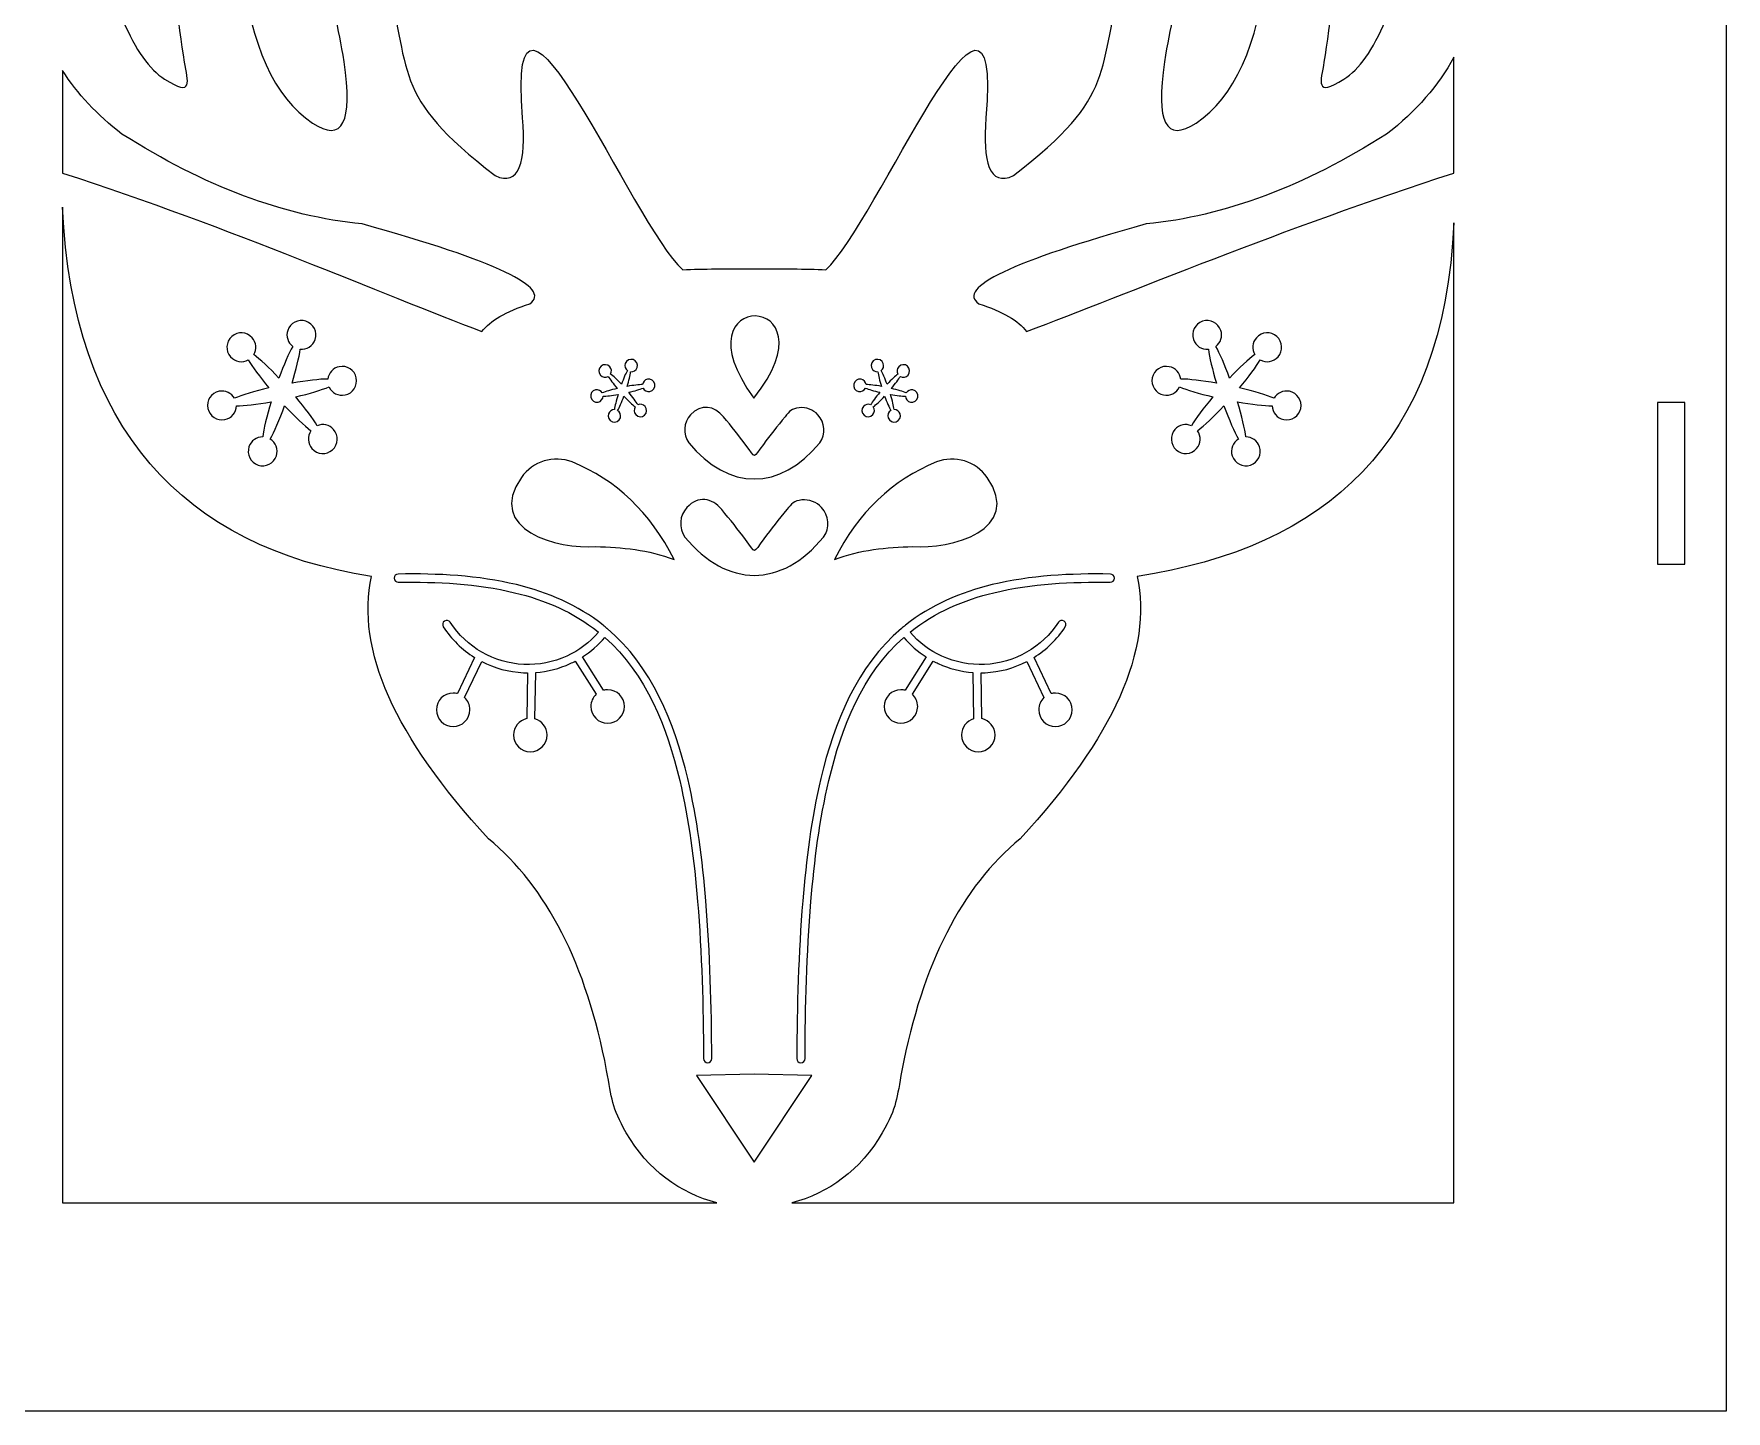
# Model space of a CAD drawing. Header units: centimetres. Extents: x -56 to 56, y -46 to 46.
# Drawn here: x 31.4 to 56.03, y -1.15 to 18.89 of the extents above; entities that cross this region are included whole.
import ezdxf

# ---------------------------------------------------------------- set-up
doc = ezdxf.new("R2010")
doc.units = ezdxf.units.CM
doc.header["$MEASUREMENT"] = 0
doc.layers.add('Camada 1', color=7, linetype='Continuous')

msp = doc.modelspace()

# ---------------------------------------------------------------- linework, layer by layer
at = {"layer": 'Camada 1', "color": 250, "lineweight": 20}
for points, knots in [([(28.02574, -1.15384), (40.15826, -1.15384), (43.06602, -1.15388), (56.02575, -1.15388), (56.02575, -1.15388), (56.02575, -1.15388), (56.02575, 32.84612), (56.02575, 32.84612), (56.02575, 32.84612), (43.05091, 32.84612), (40.18961, 32.84612), (28.02574, 32.84612), (28.02574, 32.84612), (26.98292, 32.84612), (25.91856, 32.84612), (24.87574, 32.84612), (24.87574, 32.84612), (24.87574, 32.84612), (23.37574, 32.84612), (23.37574, 32.84612), (23.37574, 32.84612), (23.37574, 32.84612), (23.37574, 32.54614), (23.37574, 32.54614), (23.37574, 32.54614), (23.37574, 32.54614), (18.97574, 32.54614), (18.97574, 32.54614), (18.97574, 32.54614), (18.97574, 32.54614), (18.97574, 32.84612), (18.97574, 32.84612), (18.97574, 32.84612), (18.97574, 32.84612), (17.47574, 32.84612), (17.47574, 32.84612), (17.47574, 32.84612), (17.47574, 32.84612), (17.47574, -1.15384), (17.47574, -1.15384), (17.47574, -1.15384), (17.47574, -1.15384), (18.97574, -1.15384), (18.97574, -1.15384), (18.97574, -1.15384), (18.97574, -1.15384), (18.97574, -0.85386), (18.97574, -0.85386), (18.97574, -0.85386), (18.97574, -0.85386), (23.37574, -0.85386), (23.37574, -0.85386), (23.37574, -0.85386), (23.37574, -0.85386), (23.37574, -1.15384), (23.37574, -1.15384), (23.37574, -1.15384), (23.37574, -1.15384), (24.87574, -1.15384), (24.87574, -1.15384), (24.87574, -1.15384), (25.91856, -1.15384), (26.98292, -1.15384), (28.02574, -1.15384)], [0, 0, 0, 0, 0.05882353, 0.05882353, 0.05882353, 0.05882353, 0.11764706, 0.11764706, 0.11764706, 0.11764706, 0.17647059, 0.17647059, 0.17647059, 0.17647059, 0.23529412, 0.23529412, 0.23529412, 0.23529412, 0.29411765, 0.29411765, 0.29411765, 0.29411765, 0.35294118, 0.35294118, 0.35294118, 0.35294118, 0.41176471, 0.41176471, 0.41176471, 0.41176471, 0.47058824, 0.47058824, 0.47058824, 0.47058824, 0.52941176, 0.52941176, 0.52941176, 0.52941176, 0.58823529, 0.58823529, 0.58823529, 0.58823529, 0.64705882, 0.64705882, 0.64705882, 0.64705882, 0.70588235, 0.70588235, 0.70588235, 0.70588235, 0.76470588, 0.76470588, 0.76470588, 0.76470588, 0.82352941, 0.82352941, 0.82352941, 0.82352941, 0.88235294, 0.88235294, 0.88235294, 0.88235294, 1, 1, 1, 1]), ([(33.30614, 18.22697), (33.08477, 18.36844), (32.88293, 18.6538), (32.70061, 19.08303), (32.70061, 19.08303), (32.4159, 19.75329), (32.48032, 19.68722), (32.43319, 20.34281), (32.43319, 20.34281), (32.40105, 20.7899), (32.32065, 21.12867), (32.21808, 21.34893), (32.21808, 21.34893), (32.21808, 21.34893), (51.55337, 21.34893), (51.55337, 21.34893), (51.55337, 21.34893), (51.4508, 21.12867), (51.37041, 20.7899), (51.33827, 20.34281), (51.33827, 20.34281), (51.29113, 19.68722), (51.35555, 19.75329), (51.07084, 19.08303), (51.07084, 19.08303), (50.88853, 18.6538), (50.68668, 18.36844), (50.46532, 18.22697), (50.46532, 18.22697), (50.03744, 17.95351), (50.1283, 18.19615), (50.17409, 18.47514), (50.17409, 18.47514), (50.26485, 19.02806), (50.35586, 19.80952), (50.44714, 20.8195), (50.44714, 20.8195), (50.35575, 21.54848), (49.54502, 21.34278), (49.33735, 19.84454), (49.33735, 19.84454), (49.21282, 18.71584), (48.87227, 17.96388), (48.3157, 17.58866), (48.3157, 17.58866), (47.87602, 17.29931), (47.72218, 17.5969), (47.85416, 18.48141), (47.85416, 18.48141), (47.93124, 18.9979), (48.05429, 19.31867), (48.00958, 19.86052), (48.00958, 19.86052), (47.93447, 20.77035), (47.51926, 20.70669), (47.26831, 19.80821), (47.26831, 19.80821), (46.85002, 18.31057), (47.20226, 18.01531), (45.6553, 16.82375), (45.6553, 16.82375), (45.30499, 16.65495), (45.20382, 17.02686), (45.25689, 17.66439), (45.25689, 17.66439), (45.5015, 20.6032), (43.64186, 16.08227), (42.92744, 15.45469), (42.92744, 15.45469), (42.63161, 15.46557), (42.28437, 15.46904), (41.88573, 15.46512), (41.88573, 15.46512), (41.48709, 15.46905), (41.13985, 15.46557), (40.84401, 15.45469), (40.84401, 15.45469), (40.1296, 16.08227), (38.26996, 20.6032), (38.51457, 17.66439), (38.51457, 17.66439), (38.56763, 17.02686), (38.46646, 16.65495), (38.11616, 16.82375), (38.11616, 16.82375), (36.56919, 18.01531), (36.92144, 18.31057), (36.50315, 19.80821), (36.50315, 19.80821), (36.25219, 20.70669), (35.83698, 20.77035), (35.76188, 19.86052), (35.76188, 19.86052), (35.71716, 19.31867), (35.84021, 18.9979), (35.91729, 18.48141), (35.91729, 18.48141), (36.04928, 17.5969), (35.89543, 17.29931), (35.45575, 17.58866), (35.45575, 17.58866), (34.89918, 17.96388), (34.55863, 18.71584), (34.4341, 19.84454), (34.4341, 19.84454), (34.22644, 21.34278), (33.4157, 21.54848), (33.32431, 20.8195), (33.32431, 20.8195), (33.41559, 19.80952), (33.50661, 19.02806), (33.59736, 18.47514), (33.59736, 18.47514), (33.64316, 18.19615), (33.73401, 17.95351), (33.30614, 18.22697)], [0, 0, 0, 0, 0.03333333, 0.03333333, 0.03333333, 0.03333333, 0.06666667, 0.06666667, 0.06666667, 0.06666667, 0.1, 0.1, 0.1, 0.1, 0.13333333, 0.13333333, 0.13333333, 0.13333333, 0.16666667, 0.16666667, 0.16666667, 0.16666667, 0.2, 0.2, 0.2, 0.2, 0.23333333, 0.23333333, 0.23333333, 0.23333333, 0.26666667, 0.26666667, 0.26666667, 0.26666667, 0.3, 0.3, 0.3, 0.3, 0.33333333, 0.33333333, 0.33333333, 0.33333333, 0.36666667, 0.36666667, 0.36666667, 0.36666667, 0.4, 0.4, 0.4, 0.4, 0.43333333, 0.43333333, 0.43333333, 0.43333333, 0.46666667, 0.46666667, 0.46666667, 0.46666667, 0.5, 0.5, 0.5, 0.5, 0.53333333, 0.53333333, 0.53333333, 0.53333333, 0.56666667, 0.56666667, 0.56666667, 0.56666667, 0.6, 0.6, 0.6, 0.6, 0.63333333, 0.63333333, 0.63333333, 0.63333333, 0.66666667, 0.66666667, 0.66666667, 0.66666667, 0.7, 0.7, 0.7, 0.7, 0.73333333, 0.73333333, 0.73333333, 0.73333333, 0.76666667, 0.76666667, 0.76666667, 0.76666667, 0.8, 0.8, 0.8, 0.8, 0.83333333, 0.83333333, 0.83333333, 0.83333333, 0.86666667, 0.86666667, 0.86666667, 0.86666667, 0.9, 0.9, 0.9, 0.9, 0.93333333, 0.93333333, 0.93333333, 0.93333333, 1, 1, 1, 1]), ([(45.84722, 14.55486), (45.73077, 14.7129), (45.49913, 14.84774), (45.15231, 14.95936), (45.15231, 14.95936), (44.81985, 15.1874), (45.63232, 15.57462), (47.5897, 16.12101), (47.5897, 16.12101), (48.72526, 16.23068), (49.89037, 16.6663), (51.08503, 17.42787), (51.08503, 17.42787), (51.5167, 17.76169), (51.84292, 18.13448), (52.06371, 18.54624), (52.06371, 18.54624), (52.06371, 18.54624), (52.06371, 16.86115), (52.06371, 16.86115), (52.06371, 16.86115), (49.58962, 16.06063), (47.31139, 15.10539), (45.84722, 14.55486)], [0, 0, 0, 0, 0.14285714, 0.14285714, 0.14285714, 0.14285714, 0.28571429, 0.28571429, 0.28571429, 0.28571429, 0.42857143, 0.42857143, 0.42857143, 0.42857143, 0.57142857, 0.57142857, 0.57142857, 0.57142857, 0.71428571, 0.71428571, 0.71428571, 0.71428571, 1, 1, 1, 1]), ([(37.92424, 14.55486), (36.46017, 15.10536), (34.29565, 16.05895), (31.82193, 16.85944), (31.82193, 16.85944), (31.82193, 16.85944), (31.82193, 18.35159), (31.82193, 18.35159), (31.82193, 18.35159), (32.03575, 18.0162), (32.32383, 17.70827), (32.68643, 17.42787), (32.68643, 17.42787), (33.88108, 16.6663), (35.04619, 16.23068), (36.18176, 16.12101), (36.18176, 16.12101), (38.13914, 15.57462), (38.9516, 15.1874), (38.61915, 14.95936), (38.61915, 14.95936), (38.27232, 14.84774), (38.04068, 14.7129), (37.92424, 14.55486)], [0, 0, 0, 0, 0.14285714, 0.14285714, 0.14285714, 0.14285714, 0.28571429, 0.28571429, 0.28571429, 0.28571429, 0.42857143, 0.42857143, 0.42857143, 0.42857143, 0.57142857, 0.57142857, 0.57142857, 0.57142857, 0.71428571, 0.71428571, 0.71428571, 0.71428571, 1, 1, 1, 1]), ([(31.82193, 1.87613), (31.82193, 1.87613), (31.82193, 16.36644), (31.82193, 16.36644), (31.82193, 16.36644), (31.95985, 13.1555), (33.58239, 11.40898), (36.31659, 10.99208), (36.31659, 10.99208), (36.08559, 9.92844), (36.65259, 8.65615), (38.01758, 7.17522), (38.01758, 7.17522), (38.86916, 6.47324), (39.44249, 5.3495), (39.73752, 3.80402), (39.73752, 3.80402), (39.81649, 3.39041), (39.80639, 3.27626), (40.02321, 2.89605), (40.02321, 2.89605), (40.33264, 2.35343), (40.81484, 2.01353), (41.34075, 1.87613), (41.34075, 1.87613), (41.34075, 1.87613), (31.82193, 1.87613), (31.82193, 1.87613)], [0, 0, 0, 0, 0.125, 0.125, 0.125, 0.125, 0.25, 0.25, 0.25, 0.25, 0.375, 0.375, 0.375, 0.375, 0.5, 0.5, 0.5, 0.5, 0.625, 0.625, 0.625, 0.625, 0.75, 0.75, 0.75, 0.75, 1, 1, 1, 1]), ([(43.74824, 2.89605), (43.96506, 3.27626), (43.95496, 3.39041), (44.03392, 3.80402), (44.03392, 3.80402), (44.32897, 5.3495), (44.90229, 6.47324), (45.75387, 7.17522), (45.75387, 7.17522), (47.11887, 8.65615), (47.68586, 9.92844), (47.45487, 10.99208), (47.45487, 10.99208), (50.19251, 11.4095), (51.92599, 12.91935), (52.06371, 16.13722), (52.06371, 16.13722), (52.06371, 16.13722), (52.06371, 1.87613), (52.06371, 1.87613), (52.06371, 1.87613), (52.06371, 1.87613), (42.4307, 1.87613), (42.4307, 1.87613), (42.4307, 1.87613), (42.9566, 2.01349), (43.43881, 2.35343), (43.74824, 2.89605)], [0, 0, 0, 0, 0.125, 0.125, 0.125, 0.125, 0.25, 0.25, 0.25, 0.25, 0.375, 0.375, 0.375, 0.375, 0.5, 0.5, 0.5, 0.5, 0.625, 0.625, 0.625, 0.625, 0.75, 0.75, 0.75, 0.75, 1, 1, 1, 1]), ([(34.18305, 13.27327), (34.06943, 13.24997), (33.95843, 13.32318), (33.93512, 13.43679), (33.93512, 13.43679), (33.91184, 13.55043), (33.98505, 13.66144), (34.09867, 13.68474), (34.09867, 13.68474), (34.18995, 13.70345), (34.27953, 13.65983), (34.32332, 13.58308), (34.32332, 13.58308), (34.43151, 13.62933), (34.61089, 13.68379), (34.82467, 13.73393), (34.82467, 13.73393), (34.68917, 13.89618), (34.58225, 14.04179), (34.52379, 14.14178), (34.52379, 14.14178), (34.43975, 14.09559), (34.33201, 14.11181), (34.26568, 14.18653), (34.26568, 14.18653), (34.18869, 14.27327), (34.19658, 14.40602), (34.28332, 14.48302), (34.28332, 14.48302), (34.37008, 14.55998), (34.50283, 14.5521), (34.57983, 14.46536), (34.57983, 14.46536), (34.64166, 14.39564), (34.64869, 14.29626), (34.6041, 14.21997), (34.6041, 14.21997), (34.69504, 14.1518), (34.82586, 14.02998), (34.9701, 13.87753), (34.9701, 13.87753), (35.04162, 14.0729), (35.11308, 14.23642), (35.17011, 14.33801), (35.17011, 14.33801), (35.10048, 14.39086), (35.06876, 14.48406), (35.0979, 14.57162), (35.0979, 14.57162), (35.13452, 14.68166), (35.25345, 14.74119), (35.36349, 14.70455), (35.36349, 14.70455), (35.47353, 14.66793), (35.53306, 14.54901), (35.49643, 14.43897), (35.49643, 14.43897), (35.46515, 14.34498), (35.37379, 14.28787), (35.27926, 14.29603), (35.27926, 14.29603), (35.2632, 14.17871), (35.22173, 14.00351), (35.16126, 13.80333), (35.16126, 13.80333), (35.37517, 13.84144), (35.5608, 13.86262), (35.68129, 13.86407), (35.68129, 13.86407), (35.69225, 13.95081), (35.75708, 14.02489), (35.8475, 14.04343), (35.8475, 14.04343), (35.96111, 14.06674), (36.07212, 13.99351), (36.09542, 13.87991), (36.09542, 13.87991), (36.11871, 13.76627), (36.0455, 13.65526), (35.93188, 13.63195), (35.93188, 13.63195), (35.83484, 13.61205), (35.73973, 13.66263), (35.69951, 13.74858), (35.69951, 13.74858), (35.58986, 13.70382), (35.41743, 13.65215), (35.21383, 13.6044), (35.21383, 13.6044), (35.35378, 13.43823), (35.46493, 13.28804), (35.52645, 13.18442), (35.52645, 13.18442), (35.60703, 13.21831), (35.7036, 13.19918), (35.76487, 13.13016), (35.76487, 13.13016), (35.84185, 13.04343), (35.83396, 12.91067), (35.74722, 12.83369), (35.74722, 12.83369), (35.66046, 12.75671), (35.52771, 12.7646), (35.45072, 12.85134), (35.45072, 12.85134), (35.38497, 12.92543), (35.38121, 13.0331), (35.43552, 13.1109), (35.43552, 13.1109), (35.33863, 13.18606), (35.20161, 13.31585), (35.0525, 13.47582), (35.0525, 13.47582), (34.97732, 13.26833), (34.90167, 13.09505), (34.84234, 12.99099), (34.84234, 12.99099), (34.92439, 12.94131), (34.96421, 12.83989), (34.93265, 12.74508), (34.93265, 12.74508), (34.89602, 12.63504), (34.7771, 12.57551), (34.66705, 12.61214), (34.66705, 12.61214), (34.55701, 12.64876), (34.49748, 12.76769), (34.53411, 12.87772), (34.53411, 12.87772), (34.56355, 12.96616), (34.6461, 13.02191), (34.7345, 13.02146), (34.7345, 13.02146), (34.74853, 13.1383), (34.79103, 13.32083), (34.85451, 13.53109), (34.85451, 13.53109), (34.64627, 13.49485), (34.46669, 13.47505), (34.35086, 13.47442), (34.35086, 13.47442), (34.34886, 13.37855), (34.28094, 13.29336), (34.18305, 13.27327)], [0, 0, 0, 0, 0.02702703, 0.02702703, 0.02702703, 0.02702703, 0.05405405, 0.05405405, 0.05405405, 0.05405405, 0.08108108, 0.08108108, 0.08108108, 0.08108108, 0.10810811, 0.10810811, 0.10810811, 0.10810811, 0.13513514, 0.13513514, 0.13513514, 0.13513514, 0.16216216, 0.16216216, 0.16216216, 0.16216216, 0.18918919, 0.18918919, 0.18918919, 0.18918919, 0.21621622, 0.21621622, 0.21621622, 0.21621622, 0.24324324, 0.24324324, 0.24324324, 0.24324324, 0.27027027, 0.27027027, 0.27027027, 0.27027027, 0.2972973, 0.2972973, 0.2972973, 0.2972973, 0.32432432, 0.32432432, 0.32432432, 0.32432432, 0.35135135, 0.35135135, 0.35135135, 0.35135135, 0.37837838, 0.37837838, 0.37837838, 0.37837838, 0.40540541, 0.40540541, 0.40540541, 0.40540541, 0.43243243, 0.43243243, 0.43243243, 0.43243243, 0.45945946, 0.45945946, 0.45945946, 0.45945946, 0.48648649, 0.48648649, 0.48648649, 0.48648649, 0.51351351, 0.51351351, 0.51351351, 0.51351351, 0.54054054, 0.54054054, 0.54054054, 0.54054054, 0.56756757, 0.56756757, 0.56756757, 0.56756757, 0.59459459, 0.59459459, 0.59459459, 0.59459459, 0.62162162, 0.62162162, 0.62162162, 0.62162162, 0.64864865, 0.64864865, 0.64864865, 0.64864865, 0.67567568, 0.67567568, 0.67567568, 0.67567568, 0.7027027, 0.7027027, 0.7027027, 0.7027027, 0.72972973, 0.72972973, 0.72972973, 0.72972973, 0.75675676, 0.75675676, 0.75675676, 0.75675676, 0.78378378, 0.78378378, 0.78378378, 0.78378378, 0.81081081, 0.81081081, 0.81081081, 0.81081081, 0.83783784, 0.83783784, 0.83783784, 0.83783784, 0.86486486, 0.86486486, 0.86486486, 0.86486486, 0.89189189, 0.89189189, 0.89189189, 0.89189189, 0.91891892, 0.91891892, 0.91891892, 0.91891892, 0.94594595, 0.94594595, 0.94594595, 0.94594595, 1, 1, 1, 1]), ([(48.27502, 14.43897), (48.23839, 14.54901), (48.29792, 14.66793), (48.40796, 14.70455), (48.40796, 14.70455), (48.51801, 14.74119), (48.63693, 14.68166), (48.67356, 14.57162), (48.67356, 14.57162), (48.7027, 14.48406), (48.67097, 14.39086), (48.60134, 14.33801), (48.60134, 14.33801), (48.65838, 14.23642), (48.72983, 14.0729), (48.80135, 13.87753), (48.80135, 13.87753), (48.94559, 14.02998), (49.07641, 14.15179), (49.16736, 14.21997), (49.16736, 14.21997), (49.12276, 14.29626), (49.12979, 14.39564), (49.19163, 14.46536), (49.19163, 14.46536), (49.26862, 14.5521), (49.40137, 14.55998), (49.48813, 14.48302), (49.48813, 14.48302), (49.57487, 14.40602), (49.58276, 14.27327), (49.50578, 14.18653), (49.50578, 14.18653), (49.43944, 14.11181), (49.33171, 14.09559), (49.24766, 14.14178), (49.24766, 14.14178), (49.1892, 14.04179), (49.08228, 13.89618), (48.94678, 13.73393), (48.94678, 13.73393), (49.16056, 13.68379), (49.33994, 13.62933), (49.44814, 13.58308), (49.44814, 13.58308), (49.49192, 13.65983), (49.58151, 13.70345), (49.67279, 13.68474), (49.67279, 13.68474), (49.7864, 13.66144), (49.85962, 13.55043), (49.83633, 13.43679), (49.83633, 13.43679), (49.81303, 13.32318), (49.70202, 13.24997), (49.5884, 13.27327), (49.5884, 13.27327), (49.49052, 13.29336), (49.42259, 13.37855), (49.42059, 13.47442), (49.42059, 13.47442), (49.30476, 13.47505), (49.12519, 13.49485), (48.91694, 13.53109), (48.91694, 13.53109), (48.98042, 13.32083), (49.02292, 13.13829), (49.03696, 13.02146), (49.03696, 13.02146), (49.12535, 13.02191), (49.20791, 12.96616), (49.23734, 12.87772), (49.23734, 12.87772), (49.27397, 12.76769), (49.21444, 12.64876), (49.1044, 12.61214), (49.1044, 12.61214), (48.99436, 12.57551), (48.87543, 12.63504), (48.83881, 12.74508), (48.83881, 12.74508), (48.80724, 12.83989), (48.84707, 12.94132), (48.92911, 12.99099), (48.92911, 12.99099), (48.86978, 13.09505), (48.79413, 13.26833), (48.71895, 13.47582), (48.71895, 13.47582), (48.56985, 13.31585), (48.43283, 13.18606), (48.33593, 13.1109), (48.33593, 13.1109), (48.39024, 13.0331), (48.38648, 12.92543), (48.32073, 12.85134), (48.32073, 12.85134), (48.24374, 12.7646), (48.11099, 12.75671), (48.02423, 12.83369), (48.02423, 12.83369), (47.93749, 12.91067), (47.9296, 13.04343), (48.00658, 13.13016), (48.00658, 13.13016), (48.06785, 13.19918), (48.16443, 13.21831), (48.245, 13.18442), (48.245, 13.18442), (48.30652, 13.28803), (48.41767, 13.43822), (48.55763, 13.6044), (48.55763, 13.6044), (48.35402, 13.65215), (48.18159, 13.70381), (48.07194, 13.74858), (48.07194, 13.74858), (48.03172, 13.66263), (47.93661, 13.61205), (47.83957, 13.63195), (47.83957, 13.63195), (47.72596, 13.65526), (47.65274, 13.76627), (47.67603, 13.87991), (47.67603, 13.87991), (47.69933, 13.99351), (47.81034, 14.06674), (47.92395, 14.04343), (47.92395, 14.04343), (48.01437, 14.02489), (48.0792, 13.95081), (48.09017, 13.86407), (48.09017, 13.86407), (48.21066, 13.86262), (48.39629, 13.84144), (48.61019, 13.80333), (48.61019, 13.80333), (48.54972, 14.00351), (48.50826, 14.17871), (48.4922, 14.29603), (48.4922, 14.29603), (48.39766, 14.28787), (48.30631, 14.34498), (48.27502, 14.43897)], [0, 0, 0, 0, 0.02702703, 0.02702703, 0.02702703, 0.02702703, 0.05405405, 0.05405405, 0.05405405, 0.05405405, 0.08108108, 0.08108108, 0.08108108, 0.08108108, 0.10810811, 0.10810811, 0.10810811, 0.10810811, 0.13513514, 0.13513514, 0.13513514, 0.13513514, 0.16216216, 0.16216216, 0.16216216, 0.16216216, 0.18918919, 0.18918919, 0.18918919, 0.18918919, 0.21621622, 0.21621622, 0.21621622, 0.21621622, 0.24324324, 0.24324324, 0.24324324, 0.24324324, 0.27027027, 0.27027027, 0.27027027, 0.27027027, 0.2972973, 0.2972973, 0.2972973, 0.2972973, 0.32432432, 0.32432432, 0.32432432, 0.32432432, 0.35135135, 0.35135135, 0.35135135, 0.35135135, 0.37837838, 0.37837838, 0.37837838, 0.37837838, 0.40540541, 0.40540541, 0.40540541, 0.40540541, 0.43243243, 0.43243243, 0.43243243, 0.43243243, 0.45945946, 0.45945946, 0.45945946, 0.45945946, 0.48648649, 0.48648649, 0.48648649, 0.48648649, 0.51351351, 0.51351351, 0.51351351, 0.51351351, 0.54054054, 0.54054054, 0.54054054, 0.54054054, 0.56756757, 0.56756757, 0.56756757, 0.56756757, 0.59459459, 0.59459459, 0.59459459, 0.59459459, 0.62162162, 0.62162162, 0.62162162, 0.62162162, 0.64864865, 0.64864865, 0.64864865, 0.64864865, 0.67567568, 0.67567568, 0.67567568, 0.67567568, 0.7027027, 0.7027027, 0.7027027, 0.7027027, 0.72972973, 0.72972973, 0.72972973, 0.72972973, 0.75675676, 0.75675676, 0.75675676, 0.75675676, 0.78378378, 0.78378378, 0.78378378, 0.78378378, 0.81081081, 0.81081081, 0.81081081, 0.81081081, 0.83783784, 0.83783784, 0.83783784, 0.83783784, 0.86486486, 0.86486486, 0.86486486, 0.86486486, 0.89189189, 0.89189189, 0.89189189, 0.89189189, 0.91891892, 0.91891892, 0.91891892, 0.91891892, 0.94594595, 0.94594595, 0.94594595, 0.94594595, 1, 1, 1, 1]), ([(39.90325, 13.63902), (39.81334, 13.62338), (39.73581, 13.61483), (39.6858, 13.61456), (39.6858, 13.61456), (39.68494, 13.57317), (39.65561, 13.53638), (39.61335, 13.52771), (39.61335, 13.52771), (39.56429, 13.51765), (39.51637, 13.54926), (39.50631, 13.59831), (39.50631, 13.59831), (39.49626, 13.64738), (39.52787, 13.6953), (39.57691, 13.70536), (39.57691, 13.70536), (39.61633, 13.71345), (39.655, 13.69461), (39.67391, 13.66147), (39.67391, 13.66147), (39.72063, 13.68144), (39.79807, 13.70495), (39.89038, 13.7266), (39.89038, 13.7266), (39.83187, 13.79665), (39.7857, 13.85952), (39.76047, 13.90269), (39.76047, 13.90269), (39.72418, 13.88274), (39.67766, 13.88975), (39.64903, 13.92201), (39.64903, 13.92201), (39.61578, 13.95945), (39.61919, 14.01677), (39.65664, 14.05001), (39.65664, 14.05001), (39.6941, 14.08325), (39.75142, 14.07984), (39.78466, 14.04239), (39.78466, 14.04239), (39.81135, 14.01229), (39.8144, 13.96938), (39.79513, 13.93645), (39.79513, 13.93645), (39.83441, 13.90701), (39.89088, 13.85442), (39.95316, 13.7886), (39.95316, 13.7886), (39.98404, 13.87295), (40.01489, 13.94355), (40.03951, 13.9874), (40.03951, 13.9874), (40.00945, 14.01022), (39.99576, 14.05046), (40.00834, 14.08827), (40.00834, 14.08827), (40.02415, 14.13578), (40.07549, 14.16148), (40.123, 14.14567), (40.123, 14.14567), (40.17051, 14.12986), (40.19621, 14.07851), (40.1804, 14.03099), (40.1804, 14.03099), (40.1669, 13.99041), (40.12745, 13.96576), (40.08663, 13.96929), (40.08663, 13.96929), (40.07971, 13.91863), (40.0618, 13.84299), (40.0357, 13.75656), (40.0357, 13.75656), (40.12804, 13.77302), (40.20819, 13.78216), (40.26021, 13.78279), (40.26021, 13.78279), (40.26494, 13.82024), (40.29294, 13.85223), (40.33197, 13.86022), (40.33197, 13.86022), (40.38102, 13.87029), (40.42895, 13.83868), (40.43901, 13.78963), (40.43901, 13.78963), (40.44906, 13.74056), (40.41745, 13.69263), (40.36841, 13.68258), (40.36841, 13.68258), (40.3265, 13.67398), (40.28544, 13.69581), (40.26808, 13.73293), (40.26808, 13.73293), (40.22074, 13.71359), (40.1463, 13.6913), (40.05839, 13.67068), (40.05839, 13.67068), (40.11881, 13.59893), (40.1668, 13.53409), (40.19336, 13.48935), (40.19336, 13.48935), (40.22815, 13.50398), (40.26985, 13.49572), (40.29629, 13.46592), (40.29629, 13.46592), (40.32954, 13.42847), (40.32613, 13.37116), (40.28868, 13.33792), (40.28868, 13.33792), (40.25122, 13.30469), (40.19391, 13.30809), (40.16066, 13.34554), (40.16066, 13.34554), (40.13228, 13.37753), (40.13066, 13.42402), (40.1541, 13.45761), (40.1541, 13.45761), (40.11227, 13.49007), (40.05312, 13.54609), (39.98873, 13.61516), (39.98873, 13.61516), (39.95628, 13.52557), (39.92362, 13.45077), (39.898, 13.40584), (39.898, 13.40584), (39.93342, 13.38439), (39.95062, 13.34061), (39.93699, 13.29967), (39.93699, 13.29967), (39.92117, 13.25216), (39.86983, 13.22646), (39.82232, 13.24227), (39.82232, 13.24227), (39.77481, 13.25808), (39.74911, 13.30943), (39.76492, 13.35694), (39.76492, 13.35694), (39.77763, 13.39512), (39.81327, 13.41919), (39.85143, 13.419), (39.85143, 13.419), (39.85749, 13.46944), (39.87585, 13.54824), (39.90325, 13.63902)], [0, 0, 0, 0, 0.02702703, 0.02702703, 0.02702703, 0.02702703, 0.05405405, 0.05405405, 0.05405405, 0.05405405, 0.08108108, 0.08108108, 0.08108108, 0.08108108, 0.10810811, 0.10810811, 0.10810811, 0.10810811, 0.13513514, 0.13513514, 0.13513514, 0.13513514, 0.16216216, 0.16216216, 0.16216216, 0.16216216, 0.18918919, 0.18918919, 0.18918919, 0.18918919, 0.21621622, 0.21621622, 0.21621622, 0.21621622, 0.24324324, 0.24324324, 0.24324324, 0.24324324, 0.27027027, 0.27027027, 0.27027027, 0.27027027, 0.2972973, 0.2972973, 0.2972973, 0.2972973, 0.32432432, 0.32432432, 0.32432432, 0.32432432, 0.35135135, 0.35135135, 0.35135135, 0.35135135, 0.37837838, 0.37837838, 0.37837838, 0.37837838, 0.40540541, 0.40540541, 0.40540541, 0.40540541, 0.43243243, 0.43243243, 0.43243243, 0.43243243, 0.45945946, 0.45945946, 0.45945946, 0.45945946, 0.48648649, 0.48648649, 0.48648649, 0.48648649, 0.51351351, 0.51351351, 0.51351351, 0.51351351, 0.54054054, 0.54054054, 0.54054054, 0.54054054, 0.56756757, 0.56756757, 0.56756757, 0.56756757, 0.59459459, 0.59459459, 0.59459459, 0.59459459, 0.62162162, 0.62162162, 0.62162162, 0.62162162, 0.64864865, 0.64864865, 0.64864865, 0.64864865, 0.67567568, 0.67567568, 0.67567568, 0.67567568, 0.7027027, 0.7027027, 0.7027027, 0.7027027, 0.72972973, 0.72972973, 0.72972973, 0.72972973, 0.75675676, 0.75675676, 0.75675676, 0.75675676, 0.78378378, 0.78378378, 0.78378378, 0.78378378, 0.81081081, 0.81081081, 0.81081081, 0.81081081, 0.83783784, 0.83783784, 0.83783784, 0.83783784, 0.86486486, 0.86486486, 0.86486486, 0.86486486, 0.89189189, 0.89189189, 0.89189189, 0.89189189, 0.91891892, 0.91891892, 0.91891892, 0.91891892, 0.94594595, 0.94594595, 0.94594595, 0.94594595, 1, 1, 1, 1]), ([(43.40305, 13.68258), (43.354, 13.69263), (43.32239, 13.74056), (43.33244, 13.78963), (43.33244, 13.78963), (43.3425, 13.83868), (43.39043, 13.87029), (43.43949, 13.86022), (43.43949, 13.86022), (43.47852, 13.85223), (43.50651, 13.82024), (43.51124, 13.78279), (43.51124, 13.78279), (43.56326, 13.78216), (43.64341, 13.77302), (43.73576, 13.75656), (43.73576, 13.75656), (43.70965, 13.84299), (43.69175, 13.91863), (43.68482, 13.96929), (43.68482, 13.96929), (43.644, 13.96576), (43.60456, 13.99041), (43.59105, 14.031), (43.59105, 14.031), (43.57524, 14.07851), (43.60094, 14.12986), (43.64845, 14.14567), (43.64845, 14.14567), (43.69596, 14.16148), (43.74731, 14.13578), (43.76312, 14.08827), (43.76312, 14.08827), (43.7757, 14.05046), (43.762, 14.01022), (43.73195, 13.9874), (43.73195, 13.9874), (43.75656, 13.94355), (43.78741, 13.87295), (43.81829, 13.7886), (43.81829, 13.7886), (43.88057, 13.85442), (43.93705, 13.90701), (43.97632, 13.93645), (43.97632, 13.93645), (43.95706, 13.96938), (43.9601, 14.01229), (43.9868, 14.04239), (43.9868, 14.04239), (44.02003, 14.07984), (44.07735, 14.08325), (44.11481, 14.05001), (44.11481, 14.05001), (44.15227, 14.01677), (44.15567, 13.95945), (44.12243, 13.92201), (44.12243, 13.92201), (44.09379, 13.88975), (44.04727, 13.88274), (44.01099, 13.90269), (44.01099, 13.90269), (43.98575, 13.85952), (43.93958, 13.79665), (43.88108, 13.7266), (43.88108, 13.7266), (43.97339, 13.70495), (44.05083, 13.68144), (44.09755, 13.66147), (44.09755, 13.66147), (44.11645, 13.69461), (44.15513, 13.71345), (44.19454, 13.70536), (44.19454, 13.70536), (44.24359, 13.6953), (44.2752, 13.64738), (44.26514, 13.59831), (44.26514, 13.59831), (44.25508, 13.54926), (44.20716, 13.51765), (44.1581, 13.52771), (44.1581, 13.52771), (44.11584, 13.53638), (44.08651, 13.57317), (44.08565, 13.61456), (44.08565, 13.61456), (44.03564, 13.61483), (43.95811, 13.62338), (43.8682, 13.63902), (43.8682, 13.63902), (43.89561, 13.54825), (43.91396, 13.46944), (43.92002, 13.419), (43.92002, 13.419), (43.95818, 13.41919), (43.99382, 13.39512), (44.00654, 13.35694), (44.00654, 13.35694), (44.02234, 13.30943), (43.99664, 13.25808), (43.94913, 13.24227), (43.94913, 13.24227), (43.90162, 13.22646), (43.85028, 13.25216), (43.83446, 13.29967), (43.83446, 13.29967), (43.82084, 13.34061), (43.83803, 13.38439), (43.87345, 13.40584), (43.87345, 13.40584), (43.84784, 13.45077), (43.81517, 13.52557), (43.78272, 13.61516), (43.78272, 13.61516), (43.71834, 13.54609), (43.65918, 13.49007), (43.61735, 13.45761), (43.61735, 13.45761), (43.64079, 13.42402), (43.63917, 13.37753), (43.61079, 13.34554), (43.61079, 13.34554), (43.57755, 13.30809), (43.52023, 13.30469), (43.48278, 13.33792), (43.48278, 13.33792), (43.44532, 13.37116), (43.44192, 13.42848), (43.47516, 13.46592), (43.47516, 13.46592), (43.50161, 13.49572), (43.5433, 13.50398), (43.57809, 13.48935), (43.57809, 13.48935), (43.60465, 13.53409), (43.65264, 13.59893), (43.71306, 13.67068), (43.71306, 13.67068), (43.62516, 13.6913), (43.55072, 13.71359), (43.50338, 13.73293), (43.50338, 13.73293), (43.48601, 13.69581), (43.44495, 13.67398), (43.40305, 13.68258)], [0, 0, 0, 0, 0.02702703, 0.02702703, 0.02702703, 0.02702703, 0.05405405, 0.05405405, 0.05405405, 0.05405405, 0.08108108, 0.08108108, 0.08108108, 0.08108108, 0.10810811, 0.10810811, 0.10810811, 0.10810811, 0.13513514, 0.13513514, 0.13513514, 0.13513514, 0.16216216, 0.16216216, 0.16216216, 0.16216216, 0.18918919, 0.18918919, 0.18918919, 0.18918919, 0.21621622, 0.21621622, 0.21621622, 0.21621622, 0.24324324, 0.24324324, 0.24324324, 0.24324324, 0.27027027, 0.27027027, 0.27027027, 0.27027027, 0.2972973, 0.2972973, 0.2972973, 0.2972973, 0.32432432, 0.32432432, 0.32432432, 0.32432432, 0.35135135, 0.35135135, 0.35135135, 0.35135135, 0.37837838, 0.37837838, 0.37837838, 0.37837838, 0.40540541, 0.40540541, 0.40540541, 0.40540541, 0.43243243, 0.43243243, 0.43243243, 0.43243243, 0.45945946, 0.45945946, 0.45945946, 0.45945946, 0.48648649, 0.48648649, 0.48648649, 0.48648649, 0.51351351, 0.51351351, 0.51351351, 0.51351351, 0.54054054, 0.54054054, 0.54054054, 0.54054054, 0.56756757, 0.56756757, 0.56756757, 0.56756757, 0.59459459, 0.59459459, 0.59459459, 0.59459459, 0.62162162, 0.62162162, 0.62162162, 0.62162162, 0.64864865, 0.64864865, 0.64864865, 0.64864865, 0.67567568, 0.67567568, 0.67567568, 0.67567568, 0.7027027, 0.7027027, 0.7027027, 0.7027027, 0.72972973, 0.72972973, 0.72972973, 0.72972973, 0.75675676, 0.75675676, 0.75675676, 0.75675676, 0.78378378, 0.78378378, 0.78378378, 0.78378378, 0.81081081, 0.81081081, 0.81081081, 0.81081081, 0.83783784, 0.83783784, 0.83783784, 0.83783784, 0.86486486, 0.86486486, 0.86486486, 0.86486486, 0.89189189, 0.89189189, 0.89189189, 0.89189189, 0.91891892, 0.91891892, 0.91891892, 0.91891892, 0.94594595, 0.94594595, 0.94594595, 0.94594595, 1, 1, 1, 1]), ([(40.95968, 13.34321), (41.11185, 13.50823), (41.30229, 13.47644), (41.4383, 13.31376), (41.4383, 13.31376), (41.55439, 13.1749), (41.66371, 13.03803), (41.76421, 12.90313), (41.76421, 12.90313), (41.91637, 12.69883), (41.85915, 12.70221), (42.01809, 12.91292), (42.01809, 12.91292), (42.11726, 13.0444), (42.22187, 13.17816), (42.33315, 13.31376), (42.33315, 13.31376), (42.40107, 13.39653), (42.42382, 13.43497), (42.5412, 13.44639), (42.5412, 13.44639), (42.64007, 13.45601), (42.74095, 13.42002), (42.81177, 13.34321), (42.81177, 13.34321), (42.91523, 13.23104), (42.92673, 13.06198), (42.83939, 12.93683), (42.83939, 12.93683), (42.26035, 12.23377), (41.51111, 12.23377), (40.93206, 12.93683), (40.93206, 12.93683), (40.84473, 13.06198), (40.85622, 13.23104), (40.95968, 13.34321)], [0, 0, 0, 0, 0.1, 0.1, 0.1, 0.1, 0.2, 0.2, 0.2, 0.2, 0.3, 0.3, 0.3, 0.3, 0.4, 0.4, 0.4, 0.4, 0.5, 0.5, 0.5, 0.5, 0.6, 0.6, 0.6, 0.6, 0.7, 0.7, 0.7, 0.7, 0.8, 0.8, 0.8, 0.8, 1, 1, 1, 1]), ([(55.02575, 11.17112), (55.02575, 11.17112), (55.02575, 13.52112), (55.02575, 13.52112), (55.02575, 13.52112), (55.02575, 13.52112), (55.42575, 13.52112), (55.42575, 13.52112), (55.42575, 13.52112), (55.42575, 13.52112), (55.42575, 11.17112), (55.42575, 11.17112), (55.42575, 11.17112), (55.42575, 11.17112), (55.02575, 11.17112), (55.02575, 11.17112)], [0, 0, 0, 0, 0.2, 0.2, 0.2, 0.2, 0.4, 0.4, 0.4, 0.4, 0.6, 0.6, 0.6, 0.6, 1, 1, 1, 1]), ([(40.71944, 11.23583), (40.34616, 11.38565), (39.95895, 11.41158), (39.57853, 11.4277), (39.57853, 11.4277), (39.03793, 11.3805), (37.96469, 11.66762), (38.49796, 12.4317), (38.49796, 12.4317), (38.6628, 12.66789), (38.9677, 12.76083), (39.23626, 12.65678), (39.23626, 12.65678), (39.87714, 12.3977), (40.37154, 11.92406), (40.71944, 11.23583)], [0, 0, 0, 0, 0.2, 0.2, 0.2, 0.2, 0.4, 0.4, 0.4, 0.4, 0.6, 0.6, 0.6, 0.6, 1, 1, 1, 1]), ([(43.05201, 11.23583), (43.39991, 11.92406), (43.89431, 12.3977), (44.5352, 12.65678), (44.5352, 12.65678), (44.80376, 12.76083), (45.10866, 12.66789), (45.2735, 12.4317), (45.2735, 12.4317), (45.80676, 11.66762), (44.73352, 11.3805), (44.19292, 11.4277), (44.19292, 11.4277), (43.81251, 11.41158), (43.42529, 11.38565), (43.05201, 11.23583)], [0, 0, 0, 0, 0.2, 0.2, 0.2, 0.2, 0.4, 0.4, 0.4, 0.4, 0.6, 0.6, 0.6, 0.6, 1, 1, 1, 1]), ([(42.89461, 11.56513), (42.28204, 10.82136), (41.48942, 10.82136), (40.87685, 11.56513), (40.87685, 11.56513), (40.78446, 11.69753), (40.79661, 11.87636), (40.90605, 11.99504), (40.90605, 11.99504), (41.06704, 12.16962), (41.26851, 12.13598), (41.4124, 11.96388), (41.4124, 11.96388), (41.5352, 11.81699), (41.65086, 11.67218), (41.75717, 11.52946), (41.75717, 11.52946), (41.91815, 11.31334), (41.85761, 11.31692), (42.02575, 11.53983), (42.02575, 11.53983), (42.13067, 11.67892), (42.24133, 11.82043), (42.35906, 11.96388), (42.35906, 11.96388), (42.43092, 12.05144), (42.45497, 12.09211), (42.57915, 12.10418), (42.57915, 12.10418), (42.68375, 12.11436), (42.79047, 12.07629), (42.8654, 11.99504), (42.8654, 11.99504), (42.97485, 11.87636), (42.98699, 11.69753), (42.89461, 11.56513)], [0, 0, 0, 0, 0.1, 0.1, 0.1, 0.1, 0.2, 0.2, 0.2, 0.2, 0.3, 0.3, 0.3, 0.3, 0.4, 0.4, 0.4, 0.4, 0.5, 0.5, 0.5, 0.5, 0.6, 0.6, 0.6, 0.6, 0.7, 0.7, 0.7, 0.7, 0.8, 0.8, 0.8, 0.8, 1, 1, 1, 1]), ([(37.81593, 9.81227), (37.63577, 9.92472), (37.47963, 10.07641), (37.36084, 10.25965), (37.36084, 10.25965), (37.34287, 10.28738), (37.35083, 10.32464), (37.37854, 10.3426), (37.37854, 10.3426), (37.40627, 10.36058), (37.44353, 10.35263), (37.46149, 10.3249), (37.46149, 10.3249), (37.69873, 9.95892), (38.09818, 9.73008), (38.53389, 9.71055), (38.53389, 9.71055), (38.74866, 9.70093), (38.96258, 9.74272), (39.15793, 9.83247), (39.15793, 9.83247), (39.33555, 9.91407), (39.49308, 10.03313), (39.61989, 10.18126), (39.61989, 10.18126), (39.61989, 10.18126), (39.61215, 10.18749), (39.61215, 10.18749), (39.61215, 10.18749), (39.25508, 10.47308), (38.84028, 10.64853), (38.39819, 10.75523), (38.39819, 10.75523), (37.85183, 10.8871), (37.26714, 10.91603), (36.7069, 10.90648), (36.7069, 10.90648), (36.67387, 10.90592), (36.64648, 10.9324), (36.64592, 10.96543), (36.64592, 10.96543), (36.64535, 10.99846), (36.67183, 11.02586), (36.70485, 11.02642), (36.70485, 11.02642), (37.27557, 11.03615), (37.86978, 11.00617), (38.42634, 10.87184), (38.42634, 10.87184), (38.88573, 10.76096), (39.3161, 10.5779), (39.68707, 10.28116), (39.68707, 10.28116), (39.70557, 10.26637), (39.72383, 10.25136), (39.74183, 10.23616), (39.74183, 10.23616), (39.74183, 10.23616), (39.74391, 10.2344), (39.74391, 10.2344), (39.74391, 10.2344), (40.39749, 9.68143), (40.72344, 8.86821), (40.91694, 8.05214), (40.91694, 8.05214), (41.05499, 7.46991), (41.13113, 6.86587), (41.18053, 6.27012), (41.18053, 6.27012), (41.24371, 5.50844), (41.26374, 4.74016), (41.26726, 3.97607), (41.26726, 3.97607), (41.26741, 3.94304), (41.24059, 3.91597), (41.20756, 3.91582), (41.20756, 3.91582), (41.17453, 3.91566), (41.14746, 3.94248), (41.1473, 3.97552), (41.1473, 3.97552), (41.14381, 4.73647), (41.12391, 5.50165), (41.06099, 6.26021), (41.06099, 6.26021), (41.01208, 6.84991), (40.93687, 7.44815), (40.80021, 8.02446), (40.80021, 8.02446), (40.61758, 8.79471), (40.3141, 9.56936), (39.71147, 10.1038), (39.71147, 10.1038), (39.61698, 9.99331), (39.50679, 9.89765), (39.38463, 9.81976), (39.38463, 9.81976), (39.38463, 9.81976), (39.69137, 9.33536), (39.69137, 9.33536), (39.69137, 9.33536), (39.71081, 9.34037), (39.73121, 9.34303), (39.75223, 9.34303), (39.75223, 9.34303), (39.88684, 9.34303), (39.99597, 9.2339), (39.99597, 9.09929), (39.99597, 9.09929), (39.99597, 8.96467), (39.88684, 8.85555), (39.75223, 8.85555), (39.75223, 8.85555), (39.61762, 8.85555), (39.50849, 8.96467), (39.50849, 9.09929), (39.50849, 9.09929), (39.50849, 9.16966), (39.53832, 9.23306), (39.586, 9.27755), (39.586, 9.27755), (39.586, 9.27755), (39.28086, 9.75941), (39.28086, 9.75941), (39.28086, 9.75941), (39.25695, 9.74677), (39.23265, 9.73479), (39.20801, 9.72347), (39.20801, 9.72347), (39.04939, 9.6506), (38.87951, 9.60675), (38.70638, 9.59353), (38.70638, 9.59353), (38.70638, 9.59353), (38.69531, 8.91842), (38.69531, 8.91842), (38.69531, 8.91842), (38.79661, 8.88884), (38.87062, 8.79527), (38.87062, 8.68441), (38.87062, 8.68441), (38.87062, 8.5498), (38.76149, 8.44067), (38.62688, 8.44067), (38.62688, 8.44067), (38.49227, 8.44067), (38.38313, 8.5498), (38.38313, 8.68441), (38.38313, 8.68441), (38.38313, 8.80137), (38.46551, 8.89908), (38.57541, 8.9227), (38.57541, 8.9227), (38.57541, 8.9227), (38.58635, 9.58927), (38.58635, 9.58927), (38.58635, 9.58927), (38.56708, 9.58937), (38.5478, 9.58986), (38.52852, 9.59072), (38.52852, 9.59072), (38.31347, 9.60037), (38.10653, 9.65683), (37.92048, 9.7528), (37.92048, 9.7528), (37.92048, 9.7528), (37.6715, 9.22778), (37.6715, 9.22778), (37.6715, 9.22778), (37.7184, 9.18336), (37.74766, 9.12049), (37.74766, 9.0508), (37.74766, 9.0508), (37.74766, 8.91619), (37.63853, 8.80705), (37.50392, 8.80705), (37.50392, 8.80705), (37.3693, 8.80705), (37.26018, 8.91619), (37.26018, 9.0508), (37.26018, 9.0508), (37.26018, 9.18541), (37.3693, 9.29454), (37.50392, 9.29454), (37.50392, 9.29454), (37.52557, 9.29454), (37.54656, 9.29171), (37.56655, 9.28641), (37.56655, 9.28641), (37.56655, 9.28641), (37.81593, 9.81227), (37.81593, 9.81227)], [0, 0, 0, 0, 0.02040816, 0.02040816, 0.02040816, 0.02040816, 0.04081633, 0.04081633, 0.04081633, 0.04081633, 0.06122449, 0.06122449, 0.06122449, 0.06122449, 0.08163265, 0.08163265, 0.08163265, 0.08163265, 0.10204082, 0.10204082, 0.10204082, 0.10204082, 0.12244898, 0.12244898, 0.12244898, 0.12244898, 0.14285714, 0.14285714, 0.14285714, 0.14285714, 0.16326531, 0.16326531, 0.16326531, 0.16326531, 0.18367347, 0.18367347, 0.18367347, 0.18367347, 0.20408163, 0.20408163, 0.20408163, 0.20408163, 0.2244898, 0.2244898, 0.2244898, 0.2244898, 0.24489796, 0.24489796, 0.24489796, 0.24489796, 0.26530612, 0.26530612, 0.26530612, 0.26530612, 0.28571429, 0.28571429, 0.28571429, 0.28571429, 0.30612245, 0.30612245, 0.30612245, 0.30612245, 0.32653061, 0.32653061, 0.32653061, 0.32653061, 0.34693878, 0.34693878, 0.34693878, 0.34693878, 0.36734694, 0.36734694, 0.36734694, 0.36734694, 0.3877551, 0.3877551, 0.3877551, 0.3877551, 0.40816327, 0.40816327, 0.40816327, 0.40816327, 0.42857143, 0.42857143, 0.42857143, 0.42857143, 0.44897959, 0.44897959, 0.44897959, 0.44897959, 0.46938776, 0.46938776, 0.46938776, 0.46938776, 0.48979592, 0.48979592, 0.48979592, 0.48979592, 0.51020408, 0.51020408, 0.51020408, 0.51020408, 0.53061224, 0.53061224, 0.53061224, 0.53061224, 0.55102041, 0.55102041, 0.55102041, 0.55102041, 0.57142857, 0.57142857, 0.57142857, 0.57142857, 0.59183673, 0.59183673, 0.59183673, 0.59183673, 0.6122449, 0.6122449, 0.6122449, 0.6122449, 0.63265306, 0.63265306, 0.63265306, 0.63265306, 0.65306122, 0.65306122, 0.65306122, 0.65306122, 0.67346939, 0.67346939, 0.67346939, 0.67346939, 0.69387755, 0.69387755, 0.69387755, 0.69387755, 0.71428571, 0.71428571, 0.71428571, 0.71428571, 0.73469388, 0.73469388, 0.73469388, 0.73469388, 0.75510204, 0.75510204, 0.75510204, 0.75510204, 0.7755102, 0.7755102, 0.7755102, 0.7755102, 0.79591837, 0.79591837, 0.79591837, 0.79591837, 0.81632653, 0.81632653, 0.81632653, 0.81632653, 0.83673469, 0.83673469, 0.83673469, 0.83673469, 0.85714286, 0.85714286, 0.85714286, 0.85714286, 0.87755102, 0.87755102, 0.87755102, 0.87755102, 0.89795918, 0.89795918, 0.89795918, 0.89795918, 0.91836735, 0.91836735, 0.91836735, 0.91836735, 0.93877551, 0.93877551, 0.93877551, 0.93877551, 0.95918367, 0.95918367, 0.95918367, 0.95918367, 1, 1, 1, 1]), ([(42.85452, 8.05214), (43.04802, 8.86821), (43.37396, 9.68143), (44.02754, 10.2344), (44.02754, 10.2344), (44.02754, 10.2344), (44.02963, 10.23616), (44.02963, 10.23616), (44.02963, 10.23616), (44.04763, 10.25136), (44.06588, 10.26637), (44.08438, 10.28116), (44.08438, 10.28116), (44.45536, 10.5779), (44.88573, 10.76096), (45.34512, 10.87184), (45.34512, 10.87184), (45.90168, 11.00617), (46.49588, 11.03615), (47.0666, 11.02642), (47.0666, 11.02642), (47.09962, 11.02586), (47.1261, 10.99846), (47.12554, 10.96543), (47.12554, 10.96543), (47.12498, 10.9324), (47.09758, 10.90592), (47.06455, 10.90648), (47.06455, 10.90648), (46.50432, 10.91603), (45.91963, 10.8871), (45.37326, 10.75523), (45.37326, 10.75523), (44.93117, 10.64853), (44.51637, 10.47308), (44.15931, 10.18749), (44.15931, 10.18749), (44.15931, 10.18749), (44.15156, 10.18126), (44.15156, 10.18126), (44.15156, 10.18126), (44.27837, 10.03313), (44.43591, 9.91407), (44.61352, 9.83247), (44.61352, 9.83247), (44.80887, 9.74272), (45.02279, 9.70093), (45.23756, 9.71055), (45.23756, 9.71055), (45.67328, 9.73008), (46.07272, 9.95892), (46.30996, 10.3249), (46.30996, 10.3249), (46.32792, 10.35263), (46.36519, 10.36058), (46.39291, 10.3426), (46.39291, 10.3426), (46.42062, 10.32464), (46.42858, 10.28738), (46.41061, 10.25965), (46.41061, 10.25965), (46.29183, 10.07641), (46.13568, 9.92472), (45.95552, 9.81227), (45.95552, 9.81227), (45.95552, 9.81227), (46.20491, 9.28641), (46.20491, 9.28641), (46.20491, 9.28641), (46.2249, 9.29171), (46.24588, 9.29454), (46.26754, 9.29454), (46.26754, 9.29454), (46.40215, 9.29454), (46.51128, 9.18541), (46.51128, 9.0508), (46.51128, 9.0508), (46.51128, 8.91619), (46.40215, 8.80705), (46.26754, 8.80705), (46.26754, 8.80705), (46.13293, 8.80705), (46.0238, 8.91619), (46.0238, 9.0508), (46.0238, 9.0508), (46.0238, 9.12049), (46.05305, 9.18336), (46.09995, 9.22778), (46.09995, 9.22778), (46.09995, 9.22778), (45.85098, 9.7528), (45.85098, 9.7528), (45.85098, 9.7528), (45.66492, 9.65683), (45.45798, 9.60037), (45.24294, 9.59072), (45.24294, 9.59072), (45.22365, 9.58986), (45.20437, 9.58937), (45.18511, 9.58927), (45.18511, 9.58927), (45.18511, 9.58927), (45.19604, 8.9227), (45.19604, 8.9227), (45.19604, 8.9227), (45.30594, 8.89908), (45.38832, 8.80137), (45.38832, 8.68441), (45.38832, 8.68441), (45.38832, 8.5498), (45.27918, 8.44067), (45.14457, 8.44067), (45.14457, 8.44067), (45.00996, 8.44067), (44.90084, 8.5498), (44.90084, 8.68441), (44.90084, 8.68441), (44.90084, 8.79527), (44.97485, 8.88884), (45.07614, 8.91842), (45.07614, 8.91842), (45.07614, 8.91842), (45.06507, 9.59353), (45.06507, 9.59353), (45.06507, 9.59353), (44.89195, 9.60675), (44.72206, 9.6506), (44.56344, 9.72347), (44.56344, 9.72347), (44.5388, 9.73479), (44.5145, 9.74677), (44.49059, 9.75941), (44.49059, 9.75941), (44.49059, 9.75941), (44.18546, 9.27755), (44.18546, 9.27755), (44.18546, 9.27755), (44.23314, 9.23306), (44.26296, 9.16966), (44.26296, 9.09929), (44.26296, 9.09929), (44.26296, 8.96467), (44.15383, 8.85555), (44.01922, 8.85555), (44.01922, 8.85555), (43.88461, 8.85555), (43.77548, 8.96467), (43.77548, 9.09929), (43.77548, 9.09929), (43.77548, 9.2339), (43.88461, 9.34303), (44.01922, 9.34303), (44.01922, 9.34303), (44.04024, 9.34303), (44.06064, 9.34037), (44.08009, 9.33536), (44.08009, 9.33536), (44.08009, 9.33536), (44.38683, 9.81976), (44.38683, 9.81976), (44.38683, 9.81976), (44.26466, 9.89765), (44.15447, 9.99331), (44.05998, 10.1038), (44.05998, 10.1038), (43.45735, 9.56936), (43.15387, 8.79471), (42.97124, 8.02446), (42.97124, 8.02446), (42.83459, 7.44815), (42.75937, 6.84991), (42.71047, 6.26021), (42.71047, 6.26021), (42.64754, 5.50165), (42.62765, 4.73647), (42.62415, 3.97552), (42.62415, 3.97552), (42.62399, 3.94248), (42.59693, 3.91566), (42.56389, 3.91582), (42.56389, 3.91582), (42.53086, 3.91597), (42.50404, 3.94304), (42.50419, 3.97607), (42.50419, 3.97607), (42.50771, 4.74016), (42.52775, 5.50844), (42.59092, 6.27012), (42.59092, 6.27012), (42.64032, 6.86587), (42.71646, 7.46991), (42.85452, 8.05214)], [0, 0, 0, 0, 0.02040816, 0.02040816, 0.02040816, 0.02040816, 0.04081633, 0.04081633, 0.04081633, 0.04081633, 0.06122449, 0.06122449, 0.06122449, 0.06122449, 0.08163265, 0.08163265, 0.08163265, 0.08163265, 0.10204082, 0.10204082, 0.10204082, 0.10204082, 0.12244898, 0.12244898, 0.12244898, 0.12244898, 0.14285714, 0.14285714, 0.14285714, 0.14285714, 0.16326531, 0.16326531, 0.16326531, 0.16326531, 0.18367347, 0.18367347, 0.18367347, 0.18367347, 0.20408163, 0.20408163, 0.20408163, 0.20408163, 0.2244898, 0.2244898, 0.2244898, 0.2244898, 0.24489796, 0.24489796, 0.24489796, 0.24489796, 0.26530612, 0.26530612, 0.26530612, 0.26530612, 0.28571429, 0.28571429, 0.28571429, 0.28571429, 0.30612245, 0.30612245, 0.30612245, 0.30612245, 0.32653061, 0.32653061, 0.32653061, 0.32653061, 0.34693878, 0.34693878, 0.34693878, 0.34693878, 0.36734694, 0.36734694, 0.36734694, 0.36734694, 0.3877551, 0.3877551, 0.3877551, 0.3877551, 0.40816327, 0.40816327, 0.40816327, 0.40816327, 0.42857143, 0.42857143, 0.42857143, 0.42857143, 0.44897959, 0.44897959, 0.44897959, 0.44897959, 0.46938776, 0.46938776, 0.46938776, 0.46938776, 0.48979592, 0.48979592, 0.48979592, 0.48979592, 0.51020408, 0.51020408, 0.51020408, 0.51020408, 0.53061224, 0.53061224, 0.53061224, 0.53061224, 0.55102041, 0.55102041, 0.55102041, 0.55102041, 0.57142857, 0.57142857, 0.57142857, 0.57142857, 0.59183673, 0.59183673, 0.59183673, 0.59183673, 0.6122449, 0.6122449, 0.6122449, 0.6122449, 0.63265306, 0.63265306, 0.63265306, 0.63265306, 0.65306122, 0.65306122, 0.65306122, 0.65306122, 0.67346939, 0.67346939, 0.67346939, 0.67346939, 0.69387755, 0.69387755, 0.69387755, 0.69387755, 0.71428571, 0.71428571, 0.71428571, 0.71428571, 0.73469388, 0.73469388, 0.73469388, 0.73469388, 0.75510204, 0.75510204, 0.75510204, 0.75510204, 0.7755102, 0.7755102, 0.7755102, 0.7755102, 0.79591837, 0.79591837, 0.79591837, 0.79591837, 0.81632653, 0.81632653, 0.81632653, 0.81632653, 0.83673469, 0.83673469, 0.83673469, 0.83673469, 0.85714286, 0.85714286, 0.85714286, 0.85714286, 0.87755102, 0.87755102, 0.87755102, 0.87755102, 0.89795918, 0.89795918, 0.89795918, 0.89795918, 0.91836735, 0.91836735, 0.91836735, 0.91836735, 0.93877551, 0.93877551, 0.93877551, 0.93877551, 0.95918367, 0.95918367, 0.95918367, 0.95918367, 1, 1, 1, 1]), ([(41.88573, 2.47134), (41.88573, 2.47134), (41.04609, 3.72796), (41.04609, 3.72796), (41.04609, 3.72796), (41.04609, 3.72796), (41.88573, 3.74855), (41.88573, 3.74855), (41.88573, 3.74855), (41.88573, 3.74855), (42.72536, 3.72796), (42.72536, 3.72796), (42.72536, 3.72796), (42.72536, 3.72796), (41.88573, 2.47134), (41.88573, 2.47134)], [0, 0, 0, 0, 0.2, 0.2, 0.2, 0.2, 0.4, 0.4, 0.4, 0.4, 0.6, 0.6, 0.6, 0.6, 1, 1, 1, 1])]:
    msp.add_open_spline(points, degree=3, knots=knots, dxfattribs=at)
msp.add_open_spline([(41.87987, 13.58646), (40.69182, 15.19706), (43.12737, 15.16156), (41.87987, 13.58646)], degree=3, dxfattribs=at)

doc.saveas('drawing.dxf')
